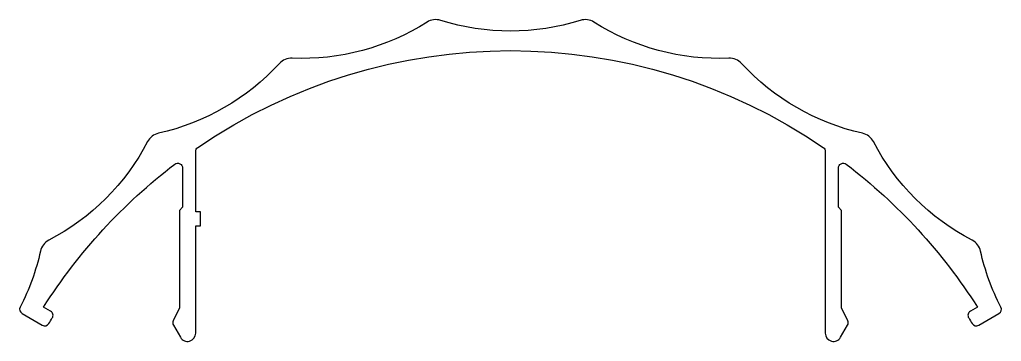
# Model space of a CAD drawing. Extents: x 934.7 to 994.7, y -4.2 to 15.5.
import ezdxf

# ---------------------------------------------------------------- set-up
doc = ezdxf.new("R2010")
doc.units = 0
doc.header["$LTSCALE"] = 15
doc.layers.get('0').update_dxf_attribs({"linetype": 'CONTINUOUS'})

msp = doc.modelspace()

# ---------------------------------------------------------------- linework, layer by layer
at = {"ltscale": 0.05}
msp.add_lwpolyline([(945.588, 7.639, -0.31002), (983.827, 7.639, -0.247248), (983.957, 7.391), (983.957, -3.734, 0.767327), (984.89, -3.984), (985.317, -3.245, 0.244698), (985.329, -2.968), (984.957, -2.171), (984.957, 3.776), (984.757, 3.976), (984.757, 6.377, -0.621273), (985.24, 6.615, -0.088455), (993.254, -2.136), (992.83, -2.381, 0.423924), (992.726, -2.799, -0.003004), (992.933, -3.137, 0.40807), (993.34, -3.241), (994.573, -2.529, 0.400186), (994.69, -2.132, -0.064115), (993.451, 1.29, 0.221068), (992.937, 1.959, -0.153303), (986.9, 7.996, 0.221068), (986.231, 8.509, -0.153303), (978.838, 12.778, 0.221068), (978.059, 13.101, -0.153303), (969.812, 15.31, 0.221068), (968.976, 15.42, -0.153303), (960.439, 15.42, 0.221068), (959.603, 15.31, -0.153303), (951.356, 13.101, 0.221068), (950.577, 12.778, -0.153303), (943.183, 8.509, 0.221068), (942.514, 7.996, -0.153303), (936.477, 1.959, 0.221068), (935.964, 1.29, -0.064115), (934.725, -2.132, 0.400186), (934.842, -2.529), (936.075, -3.241, 0.40807), (936.482, -3.137, -0.003004), (936.689, -2.799, 0.423924), (936.584, -2.381), (936.161, -2.136, -0.088455), (944.175, 6.615, -0.621273), (944.657, 6.377), (944.657, 3.976), (944.457, 3.776), (944.457, -2.171), (944.086, -2.968, 0.244698), (944.098, -3.245), (944.524, -3.984, 0.767327), (945.457, -3.734), (945.457, 2.843), (945.757, 2.843), (945.757, 3.693), (945.457, 3.693), (945.457, 7.391, -0.247248)], format="xyb", close=True, dxfattribs=at)

doc.saveas('drawing.dxf')
